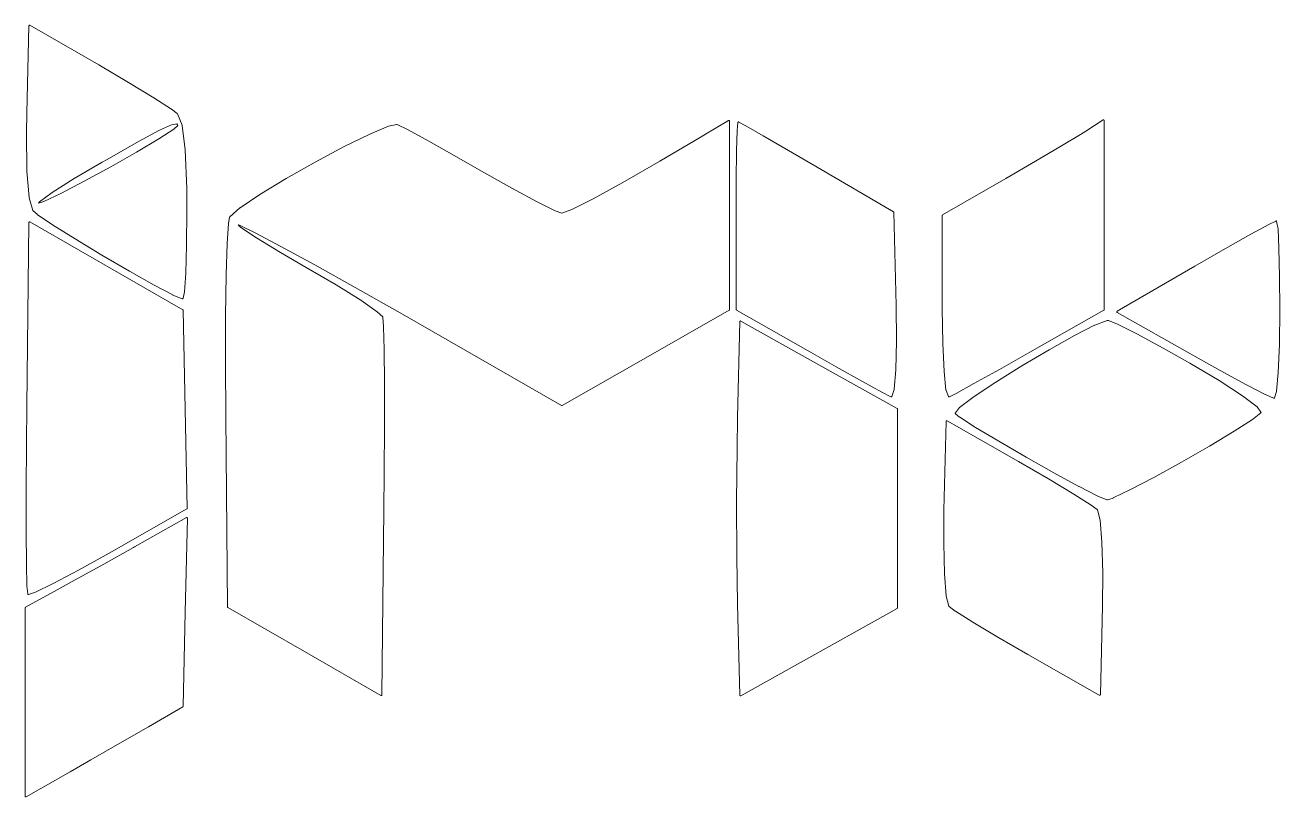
# Model space of a CAD drawing. Header units: millimetres. Extents: x -285 to 1112, y -5 to 442.
# Drawn here: x 455.32 to 494.53, y 69.12 to 93.22 of the extents above; entities that cross this region are included whole.
import ezdxf

# ---------------------------------------------------------------- set-up
doc = ezdxf.new("R2010")
doc.units = ezdxf.units.MM
doc.header["$MEASUREMENT"] = 0
doc.layers.add('Line engraving', color=1, linetype='Continuous', lineweight=0)

msp = doc.modelspace()

# ---------------------------------------------------------------- linework, layer by layer
at = {"layer": 'Line engraving', "linetype": 'Continuous'}
for p, q in [((455.367, 90.478), (455.435, 93.204)), ((455.435, 93.204), (455.439, 93.208)), ((455.439, 93.215), (455.444, 93.218)), ((455.439, 93.212), (455.439, 93.215)), ((455.439, 93.211), (455.439, 93.212)), ((455.439, 93.208), (455.439, 93.211)), ((455.439, 93.211), (455.439, 93.211)), ((455.444, 93.22), (455.448, 93.222)), ((455.444, 93.218), (455.444, 93.22)), ((455.444, 93.218), (455.444, 93.218)), ((455.444, 93.218), (455.444, 93.218)), ((455.448, 93.223), (455.452, 93.224)), ((455.448, 93.222), (455.448, 93.223)), ((455.448, 93.222), (455.448, 93.222)), ((455.452, 93.224), (455.452, 93.225)), ((455.452, 93.225), (455.456, 93.225)), ((455.456, 93.225), (455.456, 93.225)), ((455.456, 93.225), (455.456, 93.225)), ((455.456, 93.225), (455.46, 93.225)), ((455.46, 93.225), (455.46, 93.225)), ((455.46, 93.225), (455.46, 93.225)), ((455.46, 93.225), (455.465, 93.224)), ((455.465, 93.224), (455.469, 93.222)), ((455.469, 93.222), (457.619, 91.983)), ((457.619, 91.983), (457.619, 91.983)), ((457.619, 91.983), (457.619, 91.983)), ((457.619, 91.983), (458.545, 91.437)), ((458.545, 91.437), (458.549, 91.437)), ((458.549, 91.437), (458.549, 91.437)), ((458.549, 91.437), (459.337, 90.955)), ((459.337, 90.955), (459.337, 90.955)), ((459.337, 90.955), (459.337, 90.955)), ((459.337, 90.955), (459.887, 90.601)), ((459.887, 90.601), (459.887, 90.601)), ((459.887, 90.601), (459.887, 90.6)), ((459.887, 90.6), (460.069, 90.465)), ((455.359, 89.856), (455.367, 90.478)), ((455.367, 90.478), (455.367, 90.478)), ((455.367, 90.478), (455.367, 90.478)), ((460.069, 90.465), (460.069, 90.464)), ((460.069, 90.464), (460.073, 90.463)), ((460.073, 90.463), (460.073, 90.462)), ((460.073, 90.462), (460.073, 90.46)), ((460.073, 90.46), (460.073, 90.458)), ((460.073, 90.458), (460.077, 90.457)), ((460.077, 90.457), (460.225, 90.097)), ((476.525, 89.782), (477.299, 90.248)), ((477.299, 90.248), (477.299, 90.248)), ((477.299, 90.248), (477.304, 90.248)), ((477.304, 90.249), (477.308, 90.25)), ((477.304, 90.248), (477.304, 90.249)), ((477.308, 90.25), (477.308, 90.25)), ((477.308, 90.25), (477.308, 90.25)), ((477.308, 90.25), (477.312, 90.25)), ((477.312, 90.25), (477.316, 90.25)), ((477.316, 90.25), (477.316, 90.25)), ((477.316, 90.25), (477.316, 90.25)), ((477.316, 90.25), (477.32, 90.249)), ((477.32, 90.249), (477.32, 90.248)), ((477.32, 90.248), (477.32, 90.248)), ((477.32, 90.248), (477.325, 90.248)), ((477.325, 90.248), (477.325, 90.246)), ((477.325, 90.246), (477.329, 90.244)), ((477.329, 90.244), (477.329, 90.243)), ((477.329, 90.243), (477.329, 90.243)), ((477.329, 90.243), (477.329, 90.24)), ((477.329, 90.24), (477.333, 90.237)), ((477.333, 90.23), (477.329, 84.339)), ((477.333, 90.237), (477.333, 90.237)), ((477.333, 90.237), (477.333, 90.237)), ((477.333, 90.237), (477.333, 90.234)), ((477.333, 90.234), (477.333, 90.23)), ((477.333, 90.23), (477.333, 90.23)), ((477.333, 90.23), (477.333, 90.23)), ((477.591, 90.191), (477.595, 90.193)), ((477.591, 90.188), (477.591, 90.191)), ((477.595, 90.196), (477.6, 90.198)), ((477.595, 90.194), (477.595, 90.196)), ((477.595, 90.193), (477.595, 90.194)), ((477.595, 90.194), (477.595, 90.194)), ((477.6, 90.198), (477.6, 90.199)), ((477.6, 90.199), (477.604, 90.199)), ((477.604, 90.199), (477.608, 90.201)), ((477.608, 90.201), (477.608, 90.201)), ((477.608, 90.201), (477.608, 90.201)), ((477.608, 90.201), (477.612, 90.201)), ((477.612, 90.201), (477.612, 90.201)), ((477.612, 90.201), (477.617, 90.2)), ((477.617, 90.2), (477.617, 90.2)), ((477.617, 90.2), (477.617, 90.199)), ((477.617, 90.199), (477.621, 90.198)), ((477.621, 90.198), (477.837, 90.081)), ((488.466, 89.915), (489.004, 90.263)), ((489.004, 90.264), (489.008, 90.265)), ((489.004, 90.263), (489.004, 90.264)), ((489.004, 90.264), (489.004, 90.264)), ((489.008, 90.265), (489.012, 90.266)), ((489.012, 90.266), (489.012, 90.267)), ((489.012, 90.267), (489.016, 90.267)), ((489.012, 90.266), (489.012, 90.266)), ((489.016, 90.267), (489.016, 90.267)), ((489.016, 90.267), (489.021, 90.267)), ((489.021, 90.267), (489.021, 90.267)), ((489.021, 90.267), (489.021, 90.265)), ((489.021, 90.265), (489.025, 90.264)), ((489.025, 90.264), (489.025, 90.264)), ((489.025, 90.264), (489.025, 90.264)), ((489.025, 90.264), (489.029, 90.262)), ((489.029, 90.262), (489.029, 90.26)), ((489.029, 90.26), (489.033, 90.26)), ((489.033, 90.26), (489.033, 90.259)), ((489.033, 90.259), (489.033, 90.256)), ((489.033, 90.256), (489.033, 90.254)), ((489.033, 90.254), (489.033, 90.253)), ((489.033, 90.253), (489.037, 90.253)), ((489.037, 90.253), (489.037, 90.25)), ((489.037, 90.25), (489.037, 90.247)), ((489.037, 90.247), (489.037, 90.246)), ((489.037, 90.246), (489.037, 90.246)), ((489.037, 90.246), (489.037, 84.339)), ((455.359, 89.855), (455.359, 89.856)), ((455.359, 89.856), (455.359, 89.856)), ((455.376, 88.661), (455.359, 89.855)), ((459.514, 89.938), (458.863, 89.587)), ((459.497, 89.672), (459.963, 89.975)), ((459.895, 90.113), (459.514, 89.938)), ((460.06, 90.143), (459.895, 90.113)), ((459.963, 89.975), (460.09, 90.093)), ((460.09, 90.093), (460.06, 90.143)), ((460.225, 90.097), (460.225, 90.097)), ((460.225, 90.097), (460.225, 90.095)), ((460.225, 90.095), (460.225, 90.093)), ((460.225, 90.093), (460.225, 90.092)), ((460.225, 90.092), (460.229, 90.092)), ((460.229, 90.092), (460.322, 89.325)), ((465.29, 89.428), (466.086, 89.821)), ((466.086, 89.821), (466.674, 90.067)), ((466.086, 89.821), (466.086, 89.821)), ((466.086, 89.821), (466.086, 89.821)), ((466.674, 90.067), (466.674, 90.068)), ((466.674, 90.068), (466.678, 90.068)), ((466.678, 90.068), (466.936, 90.118)), ((466.936, 90.118), (466.941, 90.118)), ((466.941, 90.118), (466.941, 90.119)), ((466.941, 90.119), (466.941, 90.118)), ((466.941, 90.118), (466.945, 90.118)), ((466.945, 90.118), (466.945, 90.118)), ((466.945, 90.118), (466.949, 90.117)), ((466.949, 90.117), (467.288, 89.949)), ((467.288, 89.949), (467.288, 89.949)), ((467.288, 89.949), (467.288, 89.949)), ((467.288, 89.949), (467.935, 89.595)), ((477.549, 89.302), (477.566, 89.931)), ((477.566, 89.932), (477.587, 90.181)), ((477.566, 89.931), (477.566, 89.932)), ((477.566, 89.931), (477.566, 89.931)), ((477.587, 90.184), (477.591, 90.187)), ((477.587, 90.181), (477.587, 90.184)), ((477.591, 90.187), (477.591, 90.188)), ((477.591, 90.187), (477.591, 90.187)), ((477.837, 90.081), (477.837, 90.081)), ((477.837, 90.081), (477.837, 90.08)), ((477.837, 90.08), (478.383, 89.769)), ((487.709, 89.455), (488.301, 89.812)), ((488.301, 89.812), (488.466, 89.915)), ((458.863, 89.587), (457.877, 89.031)), ((458.803, 89.26), (459.497, 89.672)), ((464.385, 88.945), (465.29, 89.428)), ((465.29, 89.428), (465.29, 89.428)), ((465.29, 89.428), (465.29, 89.428)), ((467.935, 89.595), (467.935, 89.595)), ((467.935, 89.595), (467.935, 89.595)), ((467.935, 89.595), (468.798, 89.112)), ((475.15, 88.97), (476.449, 89.738)), ((476.449, 89.738), (476.525, 89.782)), ((476.525, 89.782), (476.525, 89.782)), ((478.383, 89.769), (478.383, 89.769)), ((478.383, 89.769), (478.383, 89.769)), ((478.383, 89.769), (479.174, 89.313)), ((486.888, 88.971), (487.709, 89.455)), ((487.709, 89.455), (487.709, 89.455)), ((457.877, 89.031), (457.729, 88.947)), ((457.877, 89.031), (457.877, 89.031)), ((457.991, 88.799), (458.803, 89.26)), ((460.322, 89.325), (460.322, 89.325)), ((460.322, 89.325), (460.322, 89.324)), ((460.322, 89.324), (460.369, 88.123)), ((468.798, 89.112), (468.798, 89.112)), ((468.798, 89.112), (468.798, 89.112)), ((468.798, 89.112), (469.577, 88.664)), ((477.536, 88.383), (477.549, 89.301)), ((477.549, 89.301), (477.549, 89.302)), ((477.549, 89.302), (477.549, 89.302)), ((479.174, 89.313), (479.174, 89.313)), ((479.174, 89.313), (479.174, 89.313)), ((479.174, 89.313), (480.071, 88.791)), ((455.376, 88.66), (455.376, 88.661)), ((455.376, 88.661), (455.376, 88.661)), ((455.444, 87.836), (455.376, 88.66)), ((457.729, 88.947), (456.848, 88.432)), ((457.166, 88.348), (457.991, 88.799)), ((463.471, 88.428), (464.385, 88.945)), ((464.385, 88.945), (464.385, 88.945)), ((464.385, 88.945), (464.385, 88.945)), ((469.577, 88.664), (470.525, 88.131)), ((473.999, 88.311), (475.15, 88.97)), ((480.071, 88.791), (480.071, 88.791)), ((480.071, 88.791), (480.071, 88.791)), ((480.071, 88.791), (482.457, 87.395)), ((485.961, 88.434), (486.888, 88.971)), ((486.888, 88.971), (486.888, 88.971)), ((456.848, 88.432), (456.167, 88.001)), ((456.434, 87.967), (457.166, 88.348)), ((462.654, 87.934), (463.471, 88.428)), ((463.471, 88.428), (463.471, 88.428)), ((463.471, 88.428), (463.471, 88.428)), ((473.064, 87.797), (473.999, 88.311)), ((477.536, 88.382), (477.536, 88.383)), ((477.536, 88.383), (477.536, 88.383)), ((477.536, 87.265), (477.536, 88.382)), ((483.989, 87.301), (485.961, 88.434)), ((485.961, 88.434), (485.961, 88.434)), ((456.167, 88.001), (455.765, 87.709)), ((455.901, 87.713), (456.434, 87.967)), ((460.369, 88.123), (460.369, 88.123)), ((460.369, 88.123), (460.369, 88.122)), ((460.369, 88.122), (460.373, 87.435)), ((462.036, 87.519), (462.654, 87.933)), ((462.654, 87.933), (462.654, 87.934)), ((462.654, 87.934), (462.654, 87.934)), ((470.525, 88.131), (471.324, 87.701)), ((455.444, 87.834), (455.444, 87.836)), ((455.444, 87.832), (455.444, 87.834)), ((455.562, 87.431), (455.444, 87.832)), ((455.731, 87.664), (455.901, 87.713)), ((455.765, 87.709), (455.731, 87.664)), ((461.715, 87.239), (462.032, 87.517)), ((462.032, 87.518), (462.036, 87.519)), ((462.032, 87.517), (462.032, 87.518)), ((471.324, 87.701), (471.883, 87.423)), ((472.095, 87.347), (472.403, 87.463)), ((472.403, 87.463), (473.064, 87.797)), ((455.372, 81.305), (455.435, 87.06)), ((455.435, 87.06), (455.439, 87.064)), ((455.439, 87.07), (455.444, 87.073)), ((455.439, 87.067), (455.439, 87.07)), ((455.439, 87.064), (455.439, 87.067)), ((455.439, 87.067), (455.439, 87.067)), ((455.439, 87.067), (455.439, 87.067)), ((455.444, 87.076), (455.448, 87.078)), ((455.444, 87.073), (455.444, 87.076)), ((455.444, 87.073), (455.444, 87.073)), ((455.444, 87.073), (455.444, 87.073)), ((455.448, 87.078), (455.452, 87.079)), ((455.448, 87.078), (455.448, 87.078)), ((455.448, 87.078), (455.448, 87.078)), ((455.452, 87.079), (455.452, 87.081)), ((455.452, 87.081), (455.456, 87.081)), ((455.456, 87.081), (455.456, 87.081)), ((455.456, 87.081), (455.456, 87.081)), ((455.456, 87.081), (455.46, 87.081)), ((455.46, 87.081), (455.46, 87.081)), ((455.46, 87.081), (455.46, 87.081)), ((455.46, 87.081), (455.465, 87.079)), ((455.465, 87.079), (455.469, 87.078)), ((455.469, 87.078), (460.246, 84.335)), ((455.562, 87.429), (455.562, 87.431)), ((455.562, 87.427), (455.562, 87.429)), ((455.566, 87.426), (455.562, 87.427)), ((455.566, 87.425), (455.566, 87.426)), ((455.566, 87.423), (455.566, 87.425)), ((455.57, 87.421), (455.566, 87.423)), ((455.693, 87.314), (455.57, 87.421)), ((455.697, 87.314), (455.693, 87.314)), ((455.697, 87.313), (455.697, 87.314)), ((456.171, 86.991), (455.697, 87.313)), ((460.373, 87.434), (460.365, 86.355)), ((460.373, 87.435), (460.373, 87.434)), ((460.373, 87.434), (460.373, 87.434)), ((461.672, 87.031), (461.706, 87.227)), ((461.706, 87.227), (461.71, 87.23)), ((461.71, 87.234), (461.715, 87.236)), ((461.71, 87.233), (461.71, 87.234)), ((461.71, 87.23), (461.71, 87.233)), ((461.71, 87.233), (461.71, 87.233)), ((461.715, 87.236), (461.715, 87.239)), ((471.883, 87.423), (472.095, 87.347)), ((477.54, 84.339), (477.536, 87.265)), ((477.536, 87.265), (477.536, 87.265)), ((477.536, 87.265), (477.536, 87.265)), ((482.457, 87.395), (482.462, 87.393)), ((482.462, 87.393), (482.462, 87.391)), ((482.462, 87.391), (482.462, 87.391)), ((482.462, 87.391), (482.462, 87.391)), ((482.462, 87.391), (482.466, 87.387)), ((482.466, 87.387), (482.466, 87.385)), ((482.466, 87.385), (482.466, 87.384)), ((482.466, 87.384), (482.466, 87.384)), ((482.466, 87.384), (482.466, 87.381)), ((482.466, 87.381), (482.47, 87.378)), ((482.47, 87.378), (482.534, 84.463)), ((483.977, 87.283), (483.981, 87.288)), ((483.977, 87.283), (483.977, 87.283)), ((483.977, 84.418), (483.977, 87.283)), ((483.977, 87.283), (483.977, 87.283)), ((483.981, 87.293), (483.985, 87.296)), ((483.981, 87.29), (483.981, 87.293)), ((483.981, 87.288), (483.981, 87.29)), ((483.981, 87.29), (483.981, 87.29)), ((483.981, 87.29), (483.981, 87.29)), ((483.985, 87.298), (483.989, 87.301)), ((483.985, 87.296), (483.985, 87.298)), ((483.985, 87.296), (483.985, 87.296)), ((483.985, 87.296), (483.985, 87.296)), ((483.989, 87.301), (483.989, 87.301)), ((483.989, 87.301), (483.989, 87.301)), ((494.179, 86.999), (494.399, 87.105)), ((494.399, 87.105), (494.403, 87.106)), ((494.399, 87.105), (494.399, 87.105)), ((494.403, 87.106), (494.407, 87.107)), ((494.403, 87.106), (494.403, 87.106)), ((494.407, 87.107), (494.407, 87.106)), ((494.407, 87.106), (494.407, 87.107)), ((494.407, 87.107), (494.411, 87.106)), ((494.411, 87.106), (494.416, 87.106)), ((494.416, 87.106), (494.416, 87.106)), ((494.416, 87.106), (494.416, 87.106)), ((494.416, 87.106), (494.42, 87.104)), ((494.42, 87.104), (494.42, 87.103)), ((494.42, 87.103), (494.42, 87.102)), ((494.42, 87.102), (494.424, 87.102)), ((494.424, 87.102), (494.424, 87.1)), ((494.424, 87.1), (494.424, 87.098)), ((494.424, 87.098), (494.424, 87.097)), ((494.424, 87.097), (494.428, 87.096)), ((494.428, 87.096), (494.428, 87.094)), ((494.428, 87.094), (494.428, 87.091)), ((494.428, 87.091), (494.428, 87.09)), ((494.428, 87.09), (494.428, 87.09)), ((494.428, 87.09), (494.471, 86.866)), ((456.878, 86.547), (456.171, 86.991)), ((456.171, 86.991), (456.171, 86.991)), ((456.171, 86.991), (456.171, 86.991)), ((461.63, 86.404), (461.672, 87.029)), ((461.672, 87.03), (461.672, 87.031)), ((461.672, 87.029), (461.672, 87.03)), ((462.015, 86.977), (461.977, 86.99)), ((461.977, 86.99), (462.062, 86.903)), ((462.506, 86.737), (462.015, 86.977)), ((462.062, 86.903), (462.552, 86.575)), ((463.31, 86.312), (462.506, 86.737)), ((492.829, 86.246), (493.624, 86.696)), ((493.624, 86.696), (494.179, 86.998)), ((493.624, 86.696), (493.624, 86.696)), ((493.624, 86.696), (493.624, 86.696)), ((494.179, 86.998), (494.179, 86.999)), ((494.179, 86.998), (494.179, 86.998)), ((494.471, 86.866), (494.471, 86.865)), ((494.471, 86.865), (494.471, 86.864)), ((494.471, 86.864), (494.5, 86.257)), ((456.878, 86.546), (456.878, 86.547)), ((457.716, 86.042), (456.878, 86.546)), ((456.878, 86.546), (456.878, 86.546)), ((460.365, 86.355), (460.339, 85.476)), ((460.365, 86.355), (460.365, 86.355)), ((460.365, 86.355), (460.365, 86.355)), ((461.6, 85.421), (461.63, 86.403)), ((461.63, 86.403), (461.63, 86.404)), ((461.63, 86.403), (461.63, 86.403)), ((462.552, 86.575), (463.301, 86.117)), ((464.372, 85.732), (463.31, 86.312)), ((457.716, 86.041), (457.716, 86.042)), ((457.716, 86.042), (457.716, 86.042)), ((458.579, 85.54), (457.716, 86.041)), ((463.301, 86.117), (464.101, 85.655)), ((491.873, 85.694), (492.829, 86.246)), ((492.829, 86.246), (492.829, 86.246)), ((492.829, 86.246), (492.829, 86.246)), ((494.5, 86.257), (494.5, 86.257)), ((494.5, 86.257), (494.5, 86.257)), ((494.5, 86.257), (494.521, 85.361)), ((459.353, 85.103), (458.579, 85.54)), ((458.579, 85.54), (458.579, 85.54)), ((458.579, 85.54), (458.579, 85.54)), ((464.101, 85.655), (464.101, 85.655)), ((464.101, 85.655), (464.101, 85.655)), ((464.101, 85.655), (465.036, 85.11)), ((465.633, 85.029), (464.372, 85.732)), ((464.372, 85.732), (464.372, 85.732)), ((489.448, 84.285), (491.873, 85.694)), ((491.873, 85.694), (491.873, 85.694)), ((491.873, 85.694), (491.873, 85.694)), ((459.937, 84.795), (459.353, 85.103)), ((459.353, 85.103), (459.353, 85.103)), ((459.353, 85.103), (459.353, 85.103)), ((460.339, 85.475), (460.297, 84.891)), ((460.339, 85.476), (460.339, 85.475)), ((460.339, 85.475), (460.339, 85.475)), ((461.583, 84.148), (461.6, 85.42)), ((461.6, 85.42), (461.6, 85.421)), ((461.6, 85.42), (461.6, 85.42)), ((465.036, 85.11), (465.036, 85.109)), ((465.036, 85.109), (465.036, 85.109)), ((465.036, 85.109), (465.807, 84.629)), ((494.521, 85.361), (494.521, 85.361)), ((494.521, 85.361), (494.521, 85.361)), ((494.521, 85.361), (494.53, 84.339)), ((459.937, 84.794), (459.937, 84.795)), ((459.937, 84.795), (459.937, 84.795)), ((460.225, 84.678), (459.937, 84.794)), ((460.297, 84.888), (460.255, 84.692)), ((460.297, 84.891), (460.297, 84.89)), ((460.297, 84.89), (460.297, 84.888)), ((467.034, 84.233), (465.633, 85.029)), ((465.633, 85.029), (465.633, 85.029)), ((460.229, 84.677), (460.225, 84.678)), ((460.225, 84.678), (460.225, 84.678)), ((460.225, 84.678), (460.225, 84.678)), ((460.225, 84.678), (460.225, 84.678)), ((460.234, 84.676), (460.229, 84.677)), ((460.238, 84.677), (460.234, 84.677)), ((460.234, 84.677), (460.234, 84.676)), ((460.234, 84.676), (460.234, 84.676)), ((460.234, 84.676), (460.234, 84.676)), ((460.242, 84.679), (460.238, 84.677)), ((460.238, 84.677), (460.238, 84.677)), ((460.238, 84.677), (460.238, 84.677)), ((460.246, 84.681), (460.242, 84.679)), ((460.251, 84.686), (460.246, 84.683)), ((460.246, 84.683), (460.246, 84.681)), ((460.246, 84.681), (460.246, 84.681)), ((460.246, 84.681), (460.246, 84.681)), ((460.246, 84.335), (460.246, 84.333)), ((460.246, 84.333), (460.251, 84.331)), ((460.255, 84.692), (460.251, 84.689)), ((460.251, 84.689), (460.251, 84.686)), ((460.251, 84.686), (460.251, 84.686)), ((460.251, 84.686), (460.251, 84.686)), ((460.251, 84.331), (460.251, 84.331)), ((460.251, 84.331), (460.251, 84.331)), ((460.251, 84.331), (460.251, 84.328)), ((460.251, 84.328), (460.255, 84.325)), ((460.255, 84.325), (460.255, 84.325)), ((460.255, 84.325), (460.255, 84.324)), ((460.255, 84.324), (460.255, 84.321)), ((460.255, 84.321), (460.255, 84.317)), ((460.255, 84.317), (460.318, 81.223)), ((465.807, 84.629), (465.807, 84.629)), ((465.807, 84.629), (465.807, 84.628)), ((465.807, 84.628), (466.323, 84.273)), ((477.316, 84.32), (474.71, 82.834)), ((477.32, 84.323), (477.316, 84.32)), ((477.316, 84.32), (477.316, 84.32)), ((477.316, 84.32), (477.316, 84.32)), ((477.325, 84.325), (477.32, 84.323)), ((477.329, 84.335), (477.325, 84.332)), ((477.325, 84.332), (477.325, 84.332)), ((477.325, 84.332), (477.325, 84.331)), ((477.325, 84.331), (477.325, 84.328)), ((477.325, 84.328), (477.325, 84.325)), ((477.325, 84.325), (477.325, 84.325)), ((477.325, 84.325), (477.325, 84.325)), ((477.329, 84.339), (477.329, 84.339)), ((477.329, 84.339), (477.329, 84.339)), ((477.329, 84.339), (477.329, 84.335)), ((477.54, 84.335), (477.54, 84.339)), ((477.54, 84.339), (477.54, 84.339)), ((477.54, 84.339), (477.54, 84.339)), ((477.54, 84.332), (477.54, 84.335)), ((477.54, 84.331), (477.54, 84.332)), ((477.54, 84.332), (477.54, 84.332)), ((477.545, 84.328), (477.54, 84.331)), ((477.545, 84.325), (477.545, 84.328)), ((477.549, 84.323), (477.545, 84.325)), ((477.545, 84.325), (477.545, 84.325)), ((477.545, 84.325), (477.545, 84.325)), ((477.549, 84.32), (477.549, 84.323)), ((479.859, 83.007), (477.549, 84.32)), ((477.549, 84.32), (477.549, 84.32)), ((477.549, 84.32), (477.549, 84.32)), ((482.534, 84.463), (482.534, 84.463)), ((482.534, 84.463), (482.534, 84.463)), ((482.534, 84.463), (482.546, 83.356)), ((483.977, 84.375), (483.977, 84.418)), ((483.977, 84.374), (483.977, 84.375)), ((483.994, 83.283), (483.977, 84.374)), ((483.977, 84.374), (483.977, 84.374)), ((489.025, 84.32), (486.71, 83.007)), ((489.029, 84.323), (489.025, 84.321)), ((489.025, 84.321), (489.025, 84.32)), ((489.025, 84.32), (489.025, 84.32)), ((489.033, 84.325), (489.029, 84.323)), ((489.037, 84.335), (489.033, 84.332)), ((489.033, 84.332), (489.033, 84.332)), ((489.033, 84.332), (489.033, 84.331)), ((489.033, 84.331), (489.033, 84.329)), ((489.033, 84.329), (489.033, 84.325)), ((489.033, 84.325), (489.033, 84.325)), ((489.033, 84.325), (489.033, 84.325)), ((489.037, 84.339), (489.037, 84.339)), ((489.037, 84.339), (489.037, 84.339)), ((489.037, 84.339), (489.037, 84.335)), ((494.53, 84.339), (494.517, 83.257)), ((494.53, 84.339), (494.53, 84.339)), ((494.53, 84.339), (494.53, 84.339)), ((461.579, 82.654), (461.583, 84.148)), ((461.583, 84.148), (461.583, 84.148)), ((461.583, 84.148), (461.583, 84.148)), ((466.323, 84.273), (466.323, 84.271)), ((466.323, 84.271), (466.323, 84.27)), ((466.323, 84.27), (466.492, 84.111)), ((466.492, 84.111), (466.492, 84.111)), ((466.492, 84.111), (466.492, 84.111)), ((466.492, 84.111), (466.496, 84.108)), ((466.496, 84.108), (466.496, 84.105)), ((466.496, 84.105), (466.496, 84.105)), ((466.496, 84.105), (466.496, 84.105)), ((466.496, 84.105), (466.496, 84.101)), ((466.496, 84.101), (466.5, 84.098)), ((466.5, 84.098), (466.5, 84.098)), ((466.5, 84.098), (466.5, 84.097)), ((466.5, 84.097), (466.522, 83.8)), ((472.078, 81.347), (467.034, 84.233)), ((467.034, 84.233), (467.034, 84.233)), ((477.583, 80.972), (477.65, 83.962)), ((477.65, 83.971), (477.655, 83.974)), ((477.65, 83.969), (477.65, 83.971)), ((477.65, 83.968), (477.65, 83.969)), ((477.65, 83.965), (477.65, 83.968)), ((477.65, 83.968), (477.65, 83.968)), ((477.65, 83.962), (477.65, 83.965)), ((477.655, 83.975), (477.659, 83.977)), ((477.655, 83.974), (477.655, 83.975)), ((477.655, 83.975), (477.655, 83.975)), ((477.659, 83.979), (477.663, 83.981)), ((477.659, 83.977), (477.659, 83.979)), ((477.659, 83.979), (477.659, 83.979)), ((477.659, 83.979), (477.659, 83.979)), ((477.663, 83.981), (477.667, 83.982)), ((477.667, 83.982), (477.667, 83.982)), ((477.667, 83.982), (477.667, 83.982)), ((477.667, 83.982), (477.672, 83.982)), ((477.672, 83.982), (477.672, 83.982)), ((477.672, 83.982), (477.676, 83.982)), ((477.676, 83.982), (477.676, 83.982)), ((477.676, 83.982), (477.676, 83.981)), ((477.676, 83.981), (477.68, 83.979)), ((477.68, 83.979), (480.126, 82.616)), ((488.745, 83.849), (489.131, 83.995)), ((489.131, 83.995), (489.135, 83.996)), ((489.131, 83.995), (489.131, 83.995)), ((489.135, 83.996), (489.169, 84)), ((489.169, 84), (489.169, 83.999)), ((489.169, 83.999), (489.173, 84)), ((489.173, 84), (489.173, 83.999)), ((489.173, 83.999), (489.177, 83.999)), ((489.177, 83.999), (489.177, 83.998)), ((489.177, 83.998), (489.177, 83.998)), ((489.177, 83.998), (489.456, 83.885)), ((489.435, 84.27), (489.439, 84.274)), ((489.435, 84.267), (489.435, 84.27)), ((489.435, 84.264), (489.435, 84.267)), ((489.435, 84.267), (489.435, 84.267)), ((489.435, 84.267), (489.435, 84.267)), ((489.439, 84.259), (489.435, 84.264)), ((489.439, 84.28), (489.444, 84.283)), ((489.439, 84.277), (489.439, 84.28)), ((489.439, 84.28), (489.439, 84.28)), ((489.439, 84.28), (489.439, 84.28)), ((489.439, 84.274), (489.439, 84.277)), ((489.439, 84.274), (489.439, 84.274)), ((489.439, 84.274), (489.439, 84.274)), ((489.439, 84.257), (489.439, 84.259)), ((489.439, 84.259), (489.439, 84.259)), ((489.439, 84.259), (489.439, 84.259)), ((489.439, 84.253), (489.439, 84.257)), ((489.444, 84.251), (489.439, 84.253)), ((489.439, 84.253), (489.439, 84.253)), ((489.439, 84.253), (489.439, 84.253)), ((489.444, 84.283), (489.448, 84.285)), ((489.448, 84.248), (489.444, 84.251)), ((489.448, 84.285), (489.448, 84.285)), ((489.448, 84.285), (489.448, 84.285)), ((491.809, 82.911), (489.448, 84.248)), ((489.448, 84.248), (489.448, 84.248)), ((489.448, 84.248), (489.448, 84.248)), ((466.522, 83.8), (466.522, 83.799)), ((466.522, 83.799), (466.522, 83.798)), ((466.522, 83.798), (466.539, 83.091)), ((487.315, 83.083), (488.107, 83.524)), ((488.107, 83.525), (488.741, 83.848)), ((488.107, 83.524), (488.107, 83.525)), ((488.107, 83.524), (488.107, 83.524)), ((488.741, 83.848), (488.745, 83.848)), ((488.745, 83.848), (488.745, 83.849)), ((489.456, 83.885), (489.456, 83.885)), ((489.456, 83.885), (489.456, 83.885)), ((489.456, 83.885), (490.057, 83.58)), ((490.057, 83.58), (490.057, 83.58)), ((490.057, 83.58), (490.057, 83.58)), ((490.057, 83.58), (490.887, 83.132)), ((482.546, 83.355), (482.525, 82.455)), ((482.546, 83.356), (482.546, 83.355)), ((482.546, 83.355), (482.546, 83.355)), ((484.036, 82.403), (483.994, 83.283)), ((483.994, 83.283), (483.994, 83.283)), ((483.994, 83.283), (483.994, 83.283)), ((494.517, 83.257), (494.479, 82.376)), ((494.517, 83.257), (494.517, 83.257)), ((494.517, 83.257), (494.517, 83.257)), ((466.539, 83.091), (466.539, 83.091)), ((466.539, 83.091), (466.539, 83.091)), ((466.539, 83.091), (466.547, 82.044)), ((474.71, 82.834), (472.099, 81.347)), ((480.663, 82.552), (479.859, 83.007)), ((479.859, 83.007), (479.859, 83.007)), ((479.859, 83.007), (479.859, 83.007)), ((486.71, 83.007), (485.762, 82.471)), ((486.465, 82.58), (487.315, 83.083)), ((486.71, 83.007), (486.71, 83.007)), ((486.71, 83.007), (486.71, 83.007)), ((487.315, 83.083), (487.315, 83.083)), ((487.315, 83.083), (487.315, 83.083)), ((490.887, 83.132), (490.887, 83.132)), ((490.887, 83.132), (490.887, 83.132)), ((490.887, 83.132), (491.716, 82.666)), ((492.668, 82.431), (491.809, 82.911)), ((491.809, 82.911), (491.809, 82.911)), ((491.809, 82.911), (491.809, 82.911)), ((461.588, 81.006), (461.579, 82.654)), ((461.579, 82.654), (461.579, 82.654)), ((461.579, 82.654), (461.579, 82.654)), ((480.126, 82.616), (482.567, 81.253)), ((481.488, 82.087), (480.663, 82.552)), ((480.663, 82.552), (480.663, 82.552)), ((480.663, 82.552), (480.663, 82.552)), ((482.525, 82.454), (482.479, 81.849)), ((482.525, 82.455), (482.525, 82.455)), ((482.525, 82.455), (482.525, 82.454)), ((484.036, 82.402), (484.036, 82.403)), ((484.036, 82.401), (484.036, 82.402)), ((484.095, 81.821), (484.036, 82.401)), ((485.762, 82.471), (484.963, 82.026)), ((485.652, 82.075), (486.465, 82.58)), ((485.762, 82.471), (485.762, 82.471)), ((485.762, 82.471), (485.762, 82.471)), ((486.465, 82.58), (486.465, 82.58)), ((486.465, 82.58), (486.465, 82.58)), ((491.716, 82.666), (491.716, 82.666)), ((491.716, 82.666), (491.716, 82.666)), ((491.716, 82.666), (492.634, 82.121)), ((493.489, 81.986), (492.668, 82.431)), ((492.668, 82.431), (492.668, 82.431)), ((492.668, 82.431), (492.668, 82.431)), ((494.479, 82.375), (494.428, 81.788)), ((494.479, 82.376), (494.479, 82.375)), ((494.479, 82.375), (494.479, 82.375)), ((466.547, 82.044), (466.547, 82.044)), ((466.547, 82.044), (466.547, 82.044)), ((466.547, 82.044), (466.547, 80.725)), ((482.089, 81.756), (481.488, 82.087)), ((481.488, 82.087), (481.488, 82.087)), ((481.488, 82.087), (481.488, 82.087)), ((484.963, 82.026), (484.412, 81.722)), ((484.963, 82.026), (484.963, 82.026)), ((484.963, 82.026), (484.963, 82.026)), ((484.971, 81.624), (485.652, 82.074)), ((485.652, 82.074), (485.652, 82.075)), ((485.652, 82.074), (485.652, 82.074)), ((492.634, 82.121), (492.634, 82.121)), ((492.634, 82.121), (492.634, 82.121)), ((492.634, 82.121), (493.362, 81.649)), ((494.073, 81.685), (493.489, 81.986)), ((493.489, 81.986), (493.489, 81.986)), ((493.489, 81.986), (493.489, 81.986)), ((482.369, 81.611), (482.089, 81.756)), ((482.089, 81.756), (482.089, 81.756)), ((482.089, 81.756), (482.089, 81.756)), ((482.373, 81.61), (482.369, 81.611)), ((482.377, 81.609), (482.373, 81.61)), ((482.381, 81.608), (482.377, 81.609)), ((482.381, 81.608), (482.381, 81.608)), ((482.386, 81.608), (482.381, 81.608)), ((482.381, 81.608), (482.381, 81.608)), ((482.39, 81.608), (482.386, 81.608)), ((482.394, 81.609), (482.39, 81.608)), ((482.39, 81.608), (482.39, 81.608)), ((482.39, 81.608), (482.39, 81.608)), ((482.398, 81.61), (482.394, 81.61)), ((482.394, 81.61), (482.394, 81.609)), ((482.402, 81.614), (482.398, 81.613)), ((482.398, 81.613), (482.398, 81.611)), ((482.398, 81.611), (482.398, 81.61)), ((482.407, 81.621), (482.402, 81.618)), ((482.402, 81.618), (482.402, 81.616)), ((482.402, 81.616), (482.402, 81.615)), ((482.402, 81.615), (482.402, 81.614)), ((482.474, 81.844), (482.407, 81.622)), ((482.407, 81.622), (482.407, 81.622)), ((482.407, 81.622), (482.407, 81.621)), ((482.479, 81.847), (482.474, 81.844)), ((482.479, 81.849), (482.479, 81.847)), ((484.099, 81.819), (484.095, 81.821)), ((484.099, 81.816), (484.099, 81.819)), ((484.171, 81.625), (484.099, 81.816)), ((484.175, 81.622), (484.171, 81.625)), ((484.175, 81.619), (484.175, 81.622)), ((484.175, 81.618), (484.175, 81.619)), ((484.175, 81.619), (484.175, 81.619)), ((484.18, 81.616), (484.175, 81.618)), ((484.18, 81.614), (484.18, 81.616)), ((484.184, 81.613), (484.18, 81.614)), ((484.18, 81.614), (484.18, 81.614)), ((484.18, 81.614), (484.18, 81.614)), ((484.188, 81.611), (484.184, 81.613)), ((484.192, 81.611), (484.188, 81.611)), ((484.188, 81.611), (484.188, 81.611)), ((484.188, 81.611), (484.188, 81.611)), ((484.197, 81.611), (484.192, 81.611)), ((484.201, 81.612), (484.197, 81.611)), ((484.197, 81.611), (484.197, 81.611)), ((484.197, 81.611), (484.197, 81.611)), ((484.412, 81.721), (484.201, 81.613)), ((484.201, 81.613), (484.201, 81.612)), ((484.412, 81.722), (484.412, 81.722)), ((484.412, 81.722), (484.412, 81.721)), ((484.518, 81.285), (484.971, 81.623)), ((484.971, 81.623), (484.971, 81.624)), ((484.971, 81.623), (484.971, 81.623)), ((493.362, 81.649), (493.362, 81.648)), ((493.362, 81.648), (493.362, 81.648)), ((493.362, 81.648), (493.819, 81.302)), ((494.073, 81.684), (494.073, 81.685)), ((494.077, 81.684), (494.073, 81.684)), ((494.335, 81.573), (494.077, 81.684)), ((494.34, 81.572), (494.335, 81.573)), ((494.344, 81.571), (494.34, 81.572)), ((494.348, 81.572), (494.344, 81.571)), ((494.344, 81.571), (494.344, 81.571)), ((494.344, 81.571), (494.344, 81.571)), ((494.352, 81.572), (494.348, 81.572)), ((494.348, 81.572), (494.348, 81.572)), ((494.356, 81.575), (494.352, 81.573)), ((494.352, 81.573), (494.352, 81.572)), ((494.352, 81.572), (494.352, 81.572)), ((494.361, 81.578), (494.356, 81.575)), ((494.356, 81.575), (494.356, 81.575)), ((494.356, 81.575), (494.356, 81.575)), ((494.365, 81.583), (494.361, 81.581)), ((494.361, 81.581), (494.361, 81.58)), ((494.361, 81.58), (494.361, 81.58)), ((494.361, 81.58), (494.361, 81.578)), ((494.424, 81.784), (494.365, 81.586)), ((494.365, 81.586), (494.365, 81.583)), ((494.428, 81.786), (494.424, 81.784)), ((494.428, 81.788), (494.428, 81.786)), ((455.363, 80.176), (455.372, 81.305)), ((455.372, 81.305), (455.372, 81.305)), ((455.372, 81.305), (455.372, 81.305)), ((460.318, 81.223), (460.382, 78.129)), ((472.082, 81.346), (472.078, 81.347)), ((472.086, 81.345), (472.082, 81.346)), ((472.09, 81.345), (472.086, 81.345)), ((472.086, 81.345), (472.086, 81.345)), ((472.086, 81.345), (472.086, 81.345)), ((472.095, 81.345), (472.09, 81.345)), ((472.099, 81.346), (472.095, 81.345)), ((472.095, 81.345), (472.095, 81.345)), ((472.095, 81.345), (472.095, 81.345)), ((472.099, 81.347), (472.099, 81.346)), ((482.567, 81.253), (482.567, 81.252)), ((482.567, 81.252), (482.567, 81.252)), ((482.567, 81.252), (482.572, 81.25)), ((482.572, 81.25), (482.572, 81.248)), ((482.572, 81.248), (482.572, 81.248)), ((482.572, 81.248), (482.576, 81.248)), ((482.576, 81.248), (482.576, 81.245)), ((482.576, 81.245), (482.576, 81.242)), ((482.576, 81.242), (482.576, 81.241)), ((482.576, 81.241), (482.576, 81.241)), ((482.576, 81.241), (482.58, 81.238)), ((482.58, 81.238), (482.58, 81.234)), ((482.58, 81.234), (482.58, 81.234)), ((482.58, 81.234), (482.58, 81.234)), ((482.58, 81.234), (482.58, 75.024)), ((484.387, 81.113), (484.514, 81.281)), ((484.514, 81.281), (484.518, 81.283)), ((484.518, 81.283), (484.518, 81.285)), ((493.819, 81.302), (493.819, 81.3)), ((493.819, 81.3), (493.823, 81.297)), ((493.823, 81.297), (493.938, 81.139)), ((461.647, 75.046), (461.588, 81.006)), ((461.588, 81.006), (461.588, 81.006)), ((461.588, 81.006), (461.588, 81.006)), ((477.566, 80.009), (477.583, 80.972)), ((477.583, 80.972), (477.583, 80.972)), ((477.583, 80.972), (477.583, 80.972)), ((484.032, 78.073), (484.099, 80.844)), ((484.099, 80.854), (484.104, 80.857)), ((484.099, 80.851), (484.099, 80.854)), ((484.099, 80.847), (484.099, 80.851)), ((484.099, 80.851), (484.099, 80.851)), ((484.099, 80.851), (484.099, 80.851)), ((484.099, 80.844), (484.099, 80.847)), ((484.104, 80.857), (484.108, 80.859)), ((484.104, 80.857), (484.104, 80.857)), ((484.104, 80.857), (484.104, 80.857)), ((484.108, 80.862), (484.112, 80.863)), ((484.108, 80.859), (484.108, 80.862)), ((484.108, 80.862), (484.108, 80.862)), ((484.108, 80.862), (484.108, 80.862)), ((484.112, 80.863), (484.116, 80.864)), ((484.116, 80.864), (484.116, 80.864)), ((484.116, 80.864), (484.116, 80.864)), ((484.116, 80.864), (484.12, 80.864)), ((484.12, 80.864), (484.125, 80.864)), ((484.125, 80.864), (484.125, 80.864)), ((484.125, 80.864), (484.125, 80.864)), ((484.125, 80.864), (484.125, 80.863)), ((484.125, 80.863), (484.129, 80.862)), ((484.129, 80.862), (486.363, 79.59)), ((484.383, 81.11), (484.387, 81.111)), ((484.383, 81.108), (484.383, 81.11)), ((484.383, 81.107), (484.383, 81.108)), ((484.383, 81.105), (484.383, 81.107)), ((484.383, 81.103), (484.383, 81.105)), ((484.383, 81.101), (484.383, 81.103)), ((484.383, 81.099), (484.383, 81.101)), ((484.383, 81.097), (484.383, 81.099)), ((484.383, 81.096), (484.383, 81.097)), ((484.383, 81.094), (484.383, 81.096)), ((484.383, 81.092), (484.383, 81.094)), ((484.383, 81.091), (484.383, 81.092)), ((484.387, 81.089), (484.383, 81.091)), ((484.387, 81.111), (484.387, 81.113)), ((484.387, 81.088), (484.387, 81.089)), ((484.387, 81.086), (484.387, 81.088)), ((484.387, 81.085), (484.387, 81.086)), ((484.391, 81.083), (484.387, 81.085)), ((484.522, 80.98), (484.391, 81.083)), ((484.527, 80.979), (484.522, 80.98)), ((484.527, 80.978), (484.527, 80.979)), ((485.018, 80.66), (484.527, 80.978)), ((493.675, 80.905), (493.104, 80.54)), ((493.933, 81.11), (493.675, 80.906)), ((493.675, 80.906), (493.675, 80.905)), ((493.675, 80.905), (493.675, 80.905)), ((493.938, 81.114), (493.933, 81.112)), ((493.933, 81.112), (493.933, 81.111)), ((493.933, 81.111), (493.933, 81.11)), ((493.938, 81.139), (493.938, 81.137)), ((493.938, 81.137), (493.938, 81.137)), ((493.938, 81.137), (493.938, 81.135)), ((493.938, 81.135), (493.938, 81.132)), ((493.938, 81.132), (493.942, 81.131)), ((493.942, 81.122), (493.938, 81.12)), ((493.938, 81.12), (493.938, 81.118)), ((493.938, 81.118), (493.938, 81.117)), ((493.938, 81.117), (493.938, 81.115)), ((493.938, 81.115), (493.938, 81.114)), ((493.942, 81.131), (493.942, 81.129)), ((493.942, 81.129), (493.942, 81.127)), ((493.942, 81.127), (493.942, 81.125)), ((493.942, 81.125), (493.942, 81.124)), ((493.942, 81.124), (493.942, 81.122)), ((466.547, 80.725), (466.539, 79.204)), ((466.547, 80.725), (466.547, 80.725)), ((466.547, 80.725), (466.547, 80.725)), ((485.022, 80.66), (485.018, 80.66)), ((485.018, 80.66), (485.018, 80.66)), ((485.745, 80.223), (485.022, 80.66)), ((493.104, 80.54), (492.325, 80.077)), ((493.104, 80.54), (493.104, 80.54)), ((493.104, 80.54), (493.104, 80.54)), ((455.355, 78.676), (455.363, 80.176)), ((455.363, 80.176), (455.363, 80.176)), ((455.363, 80.176), (455.363, 80.176)), ((477.553, 78.328), (477.566, 80.009)), ((477.566, 80.009), (477.566, 80.009)), ((477.566, 80.009), (477.566, 80.009)), ((486.6, 79.73), (485.745, 80.223)), ((485.745, 80.223), (485.745, 80.223)), ((485.745, 80.223), (485.745, 80.223)), ((492.325, 80.077), (491.454, 79.576)), ((492.325, 80.077), (492.325, 80.077)), ((492.325, 80.077), (492.325, 80.077)), ((487.468, 79.24), (486.6, 79.73)), ((486.6, 79.73), (486.6, 79.73)), ((486.6, 79.73), (486.6, 79.73)), ((486.363, 79.59), (486.363, 79.59)), ((486.363, 79.59), (486.363, 79.59)), ((486.363, 79.59), (487.298, 79.047)), ((488.25, 78.814), (487.468, 79.24)), ((487.468, 79.24), (487.468, 79.24)), ((487.468, 79.24), (487.468, 79.24)), ((491.454, 79.576), (490.586, 79.097)), ((491.454, 79.576), (491.454, 79.576)), ((491.454, 79.576), (491.454, 79.576)), ((466.539, 79.204), (466.53, 78.078)), ((466.539, 79.204), (466.539, 79.204)), ((466.539, 79.204), (466.539, 79.204)), ((487.298, 79.047), (487.298, 79.047)), ((487.298, 79.047), (487.298, 79.047)), ((487.298, 79.047), (488.085, 78.574)), ((490.586, 79.097), (489.841, 78.703)), ((490.586, 79.097), (490.586, 79.097)), ((490.586, 79.097), (490.586, 79.097)), ((455.355, 77.389), (455.355, 78.676)), ((455.355, 78.676), (455.355, 78.676)), ((455.355, 78.676), (455.355, 78.676)), ((488.085, 78.574), (488.085, 78.574)), ((488.085, 78.574), (488.09, 78.574)), ((488.09, 78.574), (488.631, 78.231)), ((488.255, 78.814), (488.25, 78.814)), ((488.25, 78.814), (488.25, 78.814)), ((488.839, 78.513), (488.255, 78.814)), ((488.843, 78.513), (488.839, 78.513)), ((488.843, 78.512), (488.843, 78.513)), ((489.126, 78.397), (488.843, 78.512)), ((489.317, 78.452), (489.143, 78.396)), ((489.841, 78.703), (489.317, 78.453)), ((489.317, 78.453), (489.317, 78.453)), ((489.317, 78.453), (489.317, 78.452)), ((489.841, 78.703), (489.841, 78.703)), ((489.841, 78.703), (489.841, 78.703)), ((460.369, 78.111), (457.944, 76.732)), ((460.373, 78.113), (460.369, 78.111)), ((460.369, 78.111), (460.369, 78.111)), ((460.369, 78.111), (460.369, 78.111)), ((460.377, 78.115), (460.373, 78.113)), ((460.382, 78.122), (460.377, 78.122)), ((460.377, 78.122), (460.377, 78.122)), ((460.377, 78.122), (460.377, 78.119)), ((460.377, 78.119), (460.377, 78.116)), ((460.377, 78.116), (460.377, 78.115)), ((460.377, 78.115), (460.377, 78.115)), ((460.382, 78.129), (460.382, 78.129)), ((460.382, 78.129), (460.382, 78.129)), ((460.382, 78.129), (460.382, 78.125)), ((460.382, 78.125), (460.382, 78.122)), ((466.53, 78.078), (466.467, 72.303)), ((466.53, 78.078), (466.53, 78.078)), ((466.53, 78.078), (466.53, 78.078)), ((477.553, 78.327), (477.553, 78.328)), ((477.562, 76.62), (477.553, 78.327)), ((477.553, 78.327), (477.553, 78.327)), ((484.023, 77.041), (484.032, 78.073)), ((484.032, 78.073), (484.032, 78.073)), ((484.032, 78.073), (484.032, 78.073)), ((488.631, 78.231), (488.631, 78.23)), ((488.631, 78.23), (488.631, 78.23)), ((488.631, 78.23), (488.817, 78.092)), ((488.817, 78.092), (488.822, 78.09)), ((488.822, 78.09), (488.826, 78.087)), ((488.826, 78.087), (488.826, 78.087)), ((488.826, 78.087), (488.826, 78.087)), ((488.826, 78.087), (488.826, 78.084)), ((488.826, 78.084), (488.826, 78.08)), ((488.826, 78.08), (488.911, 77.765)), ((489.131, 78.396), (489.126, 78.397)), ((489.135, 78.395), (489.131, 78.396)), ((489.139, 78.396), (489.135, 78.395)), ((489.135, 78.395), (489.135, 78.395)), ((489.135, 78.395), (489.135, 78.395)), ((489.143, 78.396), (489.139, 78.396)), ((458.74, 76.929), (460.361, 77.839)), ((460.39, 77.82), (460.322, 74.885)), ((460.361, 77.84), (460.365, 77.841)), ((460.361, 77.839), (460.361, 77.84)), ((460.361, 77.839), (460.361, 77.839)), ((460.361, 77.839), (460.361, 77.839)), ((460.365, 77.841), (460.365, 77.841)), ((460.365, 77.841), (460.365, 77.841)), ((460.365, 77.841), (460.369, 77.841)), ((460.369, 77.841), (460.373, 77.841)), ((460.373, 77.841), (460.373, 77.841)), ((460.373, 77.841), (460.373, 77.841)), ((460.373, 77.841), (460.377, 77.84)), ((460.377, 77.84), (460.382, 77.839)), ((460.382, 77.839), (460.382, 77.839)), ((460.382, 77.839), (460.382, 77.838)), ((460.382, 77.838), (460.382, 77.836)), ((460.382, 77.836), (460.386, 77.834)), ((460.386, 77.834), (460.386, 77.834)), ((460.386, 77.834), (460.386, 77.834)), ((460.386, 77.834), (460.386, 77.83)), ((460.386, 77.83), (460.39, 77.827)), ((460.39, 77.827), (460.39, 77.827)), ((460.39, 77.827), (460.39, 77.827)), ((460.39, 77.827), (460.39, 77.823)), ((460.39, 77.823), (460.39, 77.82)), ((460.39, 77.82), (460.39, 77.82)), ((460.39, 77.82), (460.39, 77.82)), ((488.911, 77.765), (488.911, 77.763)), ((488.911, 77.763), (488.911, 77.761)), ((488.911, 77.761), (488.97, 77.072)), ((455.359, 76.379), (455.355, 77.389)), ((455.355, 77.389), (455.355, 77.389)), ((455.355, 77.389), (455.355, 77.389)), ((457.779, 76.391), (458.706, 76.911)), ((458.706, 76.911), (458.74, 76.929)), ((458.706, 76.911), (458.706, 76.911)), ((484.023, 77.04), (484.023, 77.041)), ((484.049, 76.082), (484.023, 77.04)), ((484.023, 77.04), (484.023, 77.04)), ((488.97, 77.072), (488.97, 77.071)), ((488.97, 77.071), (488.97, 77.071)), ((488.97, 77.071), (488.995, 76.113)), ((457.944, 76.732), (456.988, 76.2)), ((457.944, 76.732), (457.944, 76.732)), ((457.944, 76.732), (457.944, 76.732)), ((477.583, 75.139), (477.562, 76.62)), ((477.562, 76.62), (477.562, 76.62)), ((477.562, 76.62), (477.562, 76.62)), ((455.376, 75.714), (455.359, 76.379)), ((455.359, 76.379), (455.359, 76.379)), ((455.359, 76.379), (455.359, 76.379)), ((456.988, 76.2), (456.193, 75.779)), ((456.886, 75.896), (457.779, 76.391)), ((456.988, 76.2), (456.988, 76.2)), ((456.988, 76.2), (456.988, 76.2)), ((484.049, 76.081), (484.049, 76.082)), ((484.104, 75.392), (484.049, 76.081)), ((484.049, 76.081), (484.049, 76.081)), ((488.995, 76.113), (488.987, 75.08)), ((488.995, 76.113), (488.995, 76.113)), ((488.995, 76.113), (488.995, 76.113)), ((455.376, 75.713), (455.376, 75.714)), ((455.376, 75.714), (455.376, 75.714)), ((455.397, 75.46), (455.376, 75.713)), ((456.193, 75.779), (455.642, 75.512)), ((456.193, 75.779), (456.193, 75.779)), ((456.193, 75.779), (456.193, 75.779)), ((456.226, 75.531), (456.886, 75.896)), ((455.334, 75.042), (456.226, 75.531)), ((455.397, 75.459), (455.397, 75.46)), ((455.397, 75.458), (455.397, 75.459)), ((455.397, 75.455), (455.397, 75.458)), ((455.401, 75.452), (455.397, 75.455)), ((455.401, 75.449), (455.401, 75.452)), ((455.401, 75.452), (455.401, 75.452)), ((455.401, 75.452), (455.401, 75.452)), ((455.405, 75.447), (455.401, 75.449)), ((455.405, 75.446), (455.405, 75.447)), ((455.405, 75.444), (455.405, 75.446)), ((455.405, 75.446), (455.405, 75.446)), ((455.41, 75.442), (455.405, 75.444)), ((455.414, 75.441), (455.41, 75.442)), ((455.41, 75.442), (455.41, 75.442)), ((455.41, 75.442), (455.41, 75.442)), ((455.418, 75.44), (455.414, 75.441)), ((455.418, 75.441), (455.418, 75.44)), ((455.422, 75.441), (455.418, 75.44)), ((455.418, 75.44), (455.418, 75.441)), ((455.427, 75.441), (455.422, 75.441)), ((455.422, 75.441), (455.422, 75.441)), ((455.422, 75.441), (455.422, 75.441)), ((455.642, 75.511), (455.427, 75.441)), ((455.642, 75.512), (455.642, 75.512)), ((455.642, 75.512), (455.642, 75.511)), ((456.226, 75.531), (456.226, 75.531)), ((484.104, 75.39), (484.104, 75.392)), ((484.104, 75.388), (484.104, 75.39)), ((484.188, 75.072), (484.104, 75.388)), ((455.321, 75.032), (455.325, 75.034)), ((455.321, 75.031), (455.321, 75.032)), ((455.321, 75.028), (455.321, 75.031)), ((455.321, 75.031), (455.321, 75.031)), ((455.321, 75.025), (455.321, 75.028)), ((455.321, 75.024), (455.321, 75.025)), ((455.321, 72.081), (455.321, 75.024)), ((455.321, 75.024), (455.321, 75.024)), ((455.325, 75.038), (455.329, 75.04)), ((455.325, 75.034), (455.325, 75.038)), ((455.325, 75.038), (455.325, 75.038)), ((455.325, 75.038), (455.325, 75.038)), ((455.329, 75.04), (455.334, 75.042)), ((455.334, 75.042), (455.334, 75.042)), ((455.334, 75.042), (455.334, 75.042)), ((461.647, 75.042), (461.647, 75.046)), ((461.647, 75.039), (461.647, 75.042)), ((461.651, 75.036), (461.647, 75.039)), ((461.647, 75.039), (461.647, 75.039)), ((461.647, 75.039), (461.647, 75.039)), ((461.651, 75.033), (461.651, 75.036)), ((461.655, 75.031), (461.651, 75.033)), ((461.651, 75.033), (461.651, 75.033)), ((461.651, 75.033), (461.651, 75.033)), ((461.655, 75.028), (461.655, 75.031)), ((464.046, 73.657), (461.655, 75.028)), ((477.65, 72.297), (477.583, 75.139)), ((477.583, 75.139), (477.583, 75.139)), ((477.583, 75.139), (477.583, 75.139)), ((482.567, 75.006), (477.68, 72.278)), ((482.572, 75.008), (482.567, 75.006)), ((482.567, 75.006), (482.567, 75.006)), ((482.567, 75.006), (482.567, 75.006)), ((482.576, 75.01), (482.572, 75.01)), ((482.572, 75.01), (482.572, 75.01)), ((482.572, 75.01), (482.572, 75.008)), ((482.58, 75.02), (482.576, 75.017)), ((482.576, 75.017), (482.576, 75.017)), ((482.576, 75.017), (482.576, 75.017)), ((482.576, 75.017), (482.576, 75.014)), ((482.576, 75.014), (482.576, 75.01)), ((482.58, 75.024), (482.58, 75.024)), ((482.58, 75.024), (482.58, 75.024)), ((482.58, 75.024), (482.58, 75.02)), ((484.188, 75.07), (484.188, 75.072)), ((484.192, 75.066), (484.188, 75.07)), ((484.192, 75.064), (484.192, 75.066)), ((484.192, 75.066), (484.192, 75.066)), ((484.192, 75.066), (484.192, 75.066)), ((484.197, 75.061), (484.192, 75.064)), ((484.383, 74.923), (484.197, 75.061)), ((484.387, 74.922), (484.383, 74.923)), ((484.383, 74.923), (484.383, 74.923)), ((484.929, 74.579), (484.387, 74.922)), ((488.987, 75.08), (488.919, 72.309)), ((488.987, 75.08), (488.987, 75.08)), ((488.987, 75.08), (488.987, 75.08)), ((460.322, 74.885), (460.255, 71.951)), ((460.322, 74.885), (460.322, 74.885)), ((485.716, 74.106), (484.929, 74.579)), ((484.929, 74.579), (484.929, 74.579)), ((484.929, 74.579), (484.929, 74.579)), ((486.655, 73.563), (485.716, 74.106)), ((485.716, 74.106), (485.716, 74.106)), ((485.716, 74.106), (485.716, 74.106)), ((466.433, 72.285), (464.046, 73.657)), ((488.885, 72.291), (486.655, 73.563)), ((486.655, 73.563), (486.655, 73.563)), ((486.655, 73.563), (486.655, 73.563)), ((466.437, 72.283), (466.433, 72.285)), ((466.441, 72.282), (466.437, 72.283)), ((466.445, 72.282), (466.441, 72.282)), ((466.441, 72.282), (466.441, 72.282)), ((466.441, 72.282), (466.441, 72.282)), ((466.45, 72.282), (466.445, 72.282)), ((466.454, 72.285), (466.45, 72.283)), ((466.45, 72.283), (466.45, 72.282)), ((466.45, 72.282), (466.45, 72.282)), ((466.45, 72.282), (466.45, 72.282)), ((466.458, 72.287), (466.454, 72.285)), ((466.454, 72.285), (466.454, 72.285)), ((466.454, 72.285), (466.454, 72.285)), ((466.462, 72.289), (466.458, 72.287)), ((466.467, 72.296), (466.462, 72.296)), ((466.462, 72.296), (466.462, 72.296)), ((466.462, 72.296), (466.462, 72.293)), ((466.462, 72.293), (466.462, 72.29)), ((466.462, 72.29), (466.462, 72.289)), ((466.462, 72.289), (466.462, 72.289)), ((466.467, 72.303), (466.467, 72.3)), ((466.467, 72.3), (466.467, 72.296)), ((477.65, 72.293), (477.65, 72.297)), ((477.65, 72.29), (477.65, 72.293)), ((477.65, 72.289), (477.65, 72.29)), ((477.65, 72.29), (477.65, 72.29)), ((477.65, 72.286), (477.65, 72.289)), ((477.655, 72.283), (477.65, 72.286)), ((477.659, 72.281), (477.655, 72.283)), ((477.655, 72.283), (477.655, 72.283)), ((477.655, 72.283), (477.655, 72.283)), ((477.659, 72.279), (477.659, 72.281)), ((477.659, 72.278), (477.659, 72.279)), ((477.659, 72.279), (477.659, 72.279)), ((477.663, 72.277), (477.659, 72.278)), ((477.667, 72.276), (477.663, 72.277)), ((477.667, 72.276), (477.667, 72.276)), ((477.672, 72.276), (477.667, 72.276)), ((477.667, 72.276), (477.667, 72.276)), ((477.676, 72.276), (477.672, 72.276)), ((477.672, 72.276), (477.672, 72.276)), ((477.68, 72.278), (477.676, 72.278)), ((477.676, 72.278), (477.676, 72.276)), ((477.676, 72.276), (477.676, 72.276)), ((488.889, 72.29), (488.885, 72.291)), ((488.894, 72.289), (488.889, 72.29)), ((488.898, 72.289), (488.894, 72.289)), ((488.894, 72.289), (488.894, 72.289)), ((488.894, 72.289), (488.894, 72.289)), ((488.902, 72.29), (488.898, 72.289)), ((488.898, 72.289), (488.898, 72.289)), ((488.898, 72.289), (488.898, 72.289)), ((488.898, 72.289), (488.898, 72.289)), ((488.906, 72.291), (488.902, 72.29)), ((488.911, 72.294), (488.906, 72.292)), ((488.906, 72.292), (488.906, 72.291)), ((488.906, 72.291), (488.906, 72.291)), ((488.915, 72.299), (488.911, 72.296)), ((488.911, 72.296), (488.911, 72.296)), ((488.911, 72.296), (488.911, 72.296)), ((488.911, 72.296), (488.911, 72.294)), ((488.919, 72.309), (488.915, 72.306)), ((488.915, 72.306), (488.915, 72.303)), ((488.915, 72.303), (488.915, 72.302)), ((488.915, 72.302), (488.915, 72.302)), ((488.915, 72.302), (488.915, 72.299)), ((455.317, 69.137), (455.321, 72.081)), ((455.321, 72.081), (455.321, 72.081)), ((460.246, 71.933), (459.172, 71.307)), ((460.251, 71.937), (460.246, 71.935)), ((460.246, 71.935), (460.246, 71.933)), ((460.255, 71.944), (460.251, 71.941)), ((460.251, 71.941), (460.251, 71.938)), ((460.251, 71.938), (460.251, 71.938)), ((460.251, 71.938), (460.251, 71.937)), ((460.255, 71.951), (460.255, 71.947)), ((460.255, 71.947), (460.255, 71.945)), ((460.255, 71.945), (460.255, 71.944)), ((460.255, 71.944), (460.255, 71.944)), ((459.172, 71.307), (458.351, 70.833)), ((459.172, 71.307), (459.172, 71.307)), ((459.172, 71.307), (459.172, 71.307)), ((458.351, 70.833), (457.373, 70.272)), ((458.351, 70.833), (458.351, 70.833)), ((458.351, 70.833), (458.351, 70.833)), ((457.373, 70.272), (456.721, 69.9)), ((457.373, 70.272), (457.373, 70.272)), ((457.373, 70.272), (457.373, 70.272)), ((456.721, 69.9), (455.35, 69.119)), ((456.721, 69.9), (456.721, 69.9)), ((456.721, 69.9), (456.721, 69.9)), ((455.317, 69.134), (455.317, 69.137)), ((455.317, 69.13), (455.317, 69.134)), ((455.321, 69.127), (455.317, 69.13)), ((455.317, 69.13), (455.317, 69.13)), ((455.317, 69.13), (455.317, 69.13)), ((455.321, 69.124), (455.321, 69.127)), ((455.325, 69.121), (455.321, 69.124)), ((455.321, 69.124), (455.321, 69.124)), ((455.321, 69.124), (455.321, 69.124)), ((455.329, 69.119), (455.325, 69.121)), ((455.329, 69.118), (455.329, 69.119)), ((455.329, 69.119), (455.329, 69.119)), ((455.329, 69.119), (455.329, 69.119)), ((455.334, 69.117), (455.329, 69.118)), ((455.338, 69.117), (455.334, 69.117)), ((455.334, 69.117), (455.334, 69.117)), ((455.334, 69.117), (455.334, 69.117)), ((455.342, 69.116), (455.338, 69.117)), ((455.346, 69.118), (455.342, 69.117)), ((455.342, 69.117), (455.342, 69.117)), ((455.342, 69.117), (455.342, 69.116)), ((455.35, 69.119), (455.346, 69.118))]:
    msp.add_line(p, q, dxfattribs=at)

doc.saveas('drawing.dxf')
